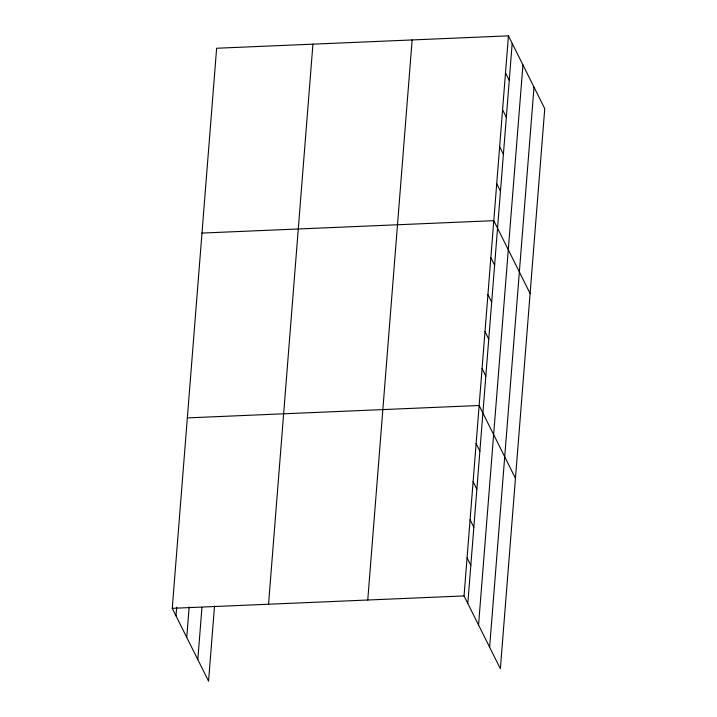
<?xml version="1.0" encoding="UTF-8"?>
<svg xmlns="http://www.w3.org/2000/svg" width="717" height="717" viewBox="0 0 717 717"><rect width="100%" height="100%" fill="white"/><g stroke="black" fill="none" stroke-linecap="round" stroke-linejoin="round"><path stroke-width="1.08" d="M214.517 606.071L208.566 681.15L172.25 608.321L216.633 48.245L508.434 35.85L544.75 108.679L500.367 668.755L464.051 595.926L508.434 35.85M176.006 615.849L176.696 607.138M186.752 637.395L189.163 606.932M197.82 659.595L201.961 607.371M268.543 604.225L312.926 44.158M367.758 600.012L412.141 39.946M467.807 603.445L512.189 43.378M478.553 625L522.935 64.924M489.621 647.2L534.004 87.124M201.988 233.07L493.789 220.675L530.105 293.504M187.343 417.894L479.144 405.499L515.451 478.329M172.25 608.321L464.051 595.926M505.503 72.811L509.258 80.34M502.581 109.782L506.327 117.301M499.65 146.743L503.397 154.272M496.72 183.704L500.475 191.233M490.858 257.636L494.613 265.165M487.927 294.606L491.683 302.126M485.006 331.568L488.752 339.096M482.075 368.529L485.821 376.058M476.124 443.581L479.879 451.11M473.103 481.663L476.859 489.191M470.092 519.753L473.838 527.273M467.072 557.835L470.827 565.363"/></g></svg>
